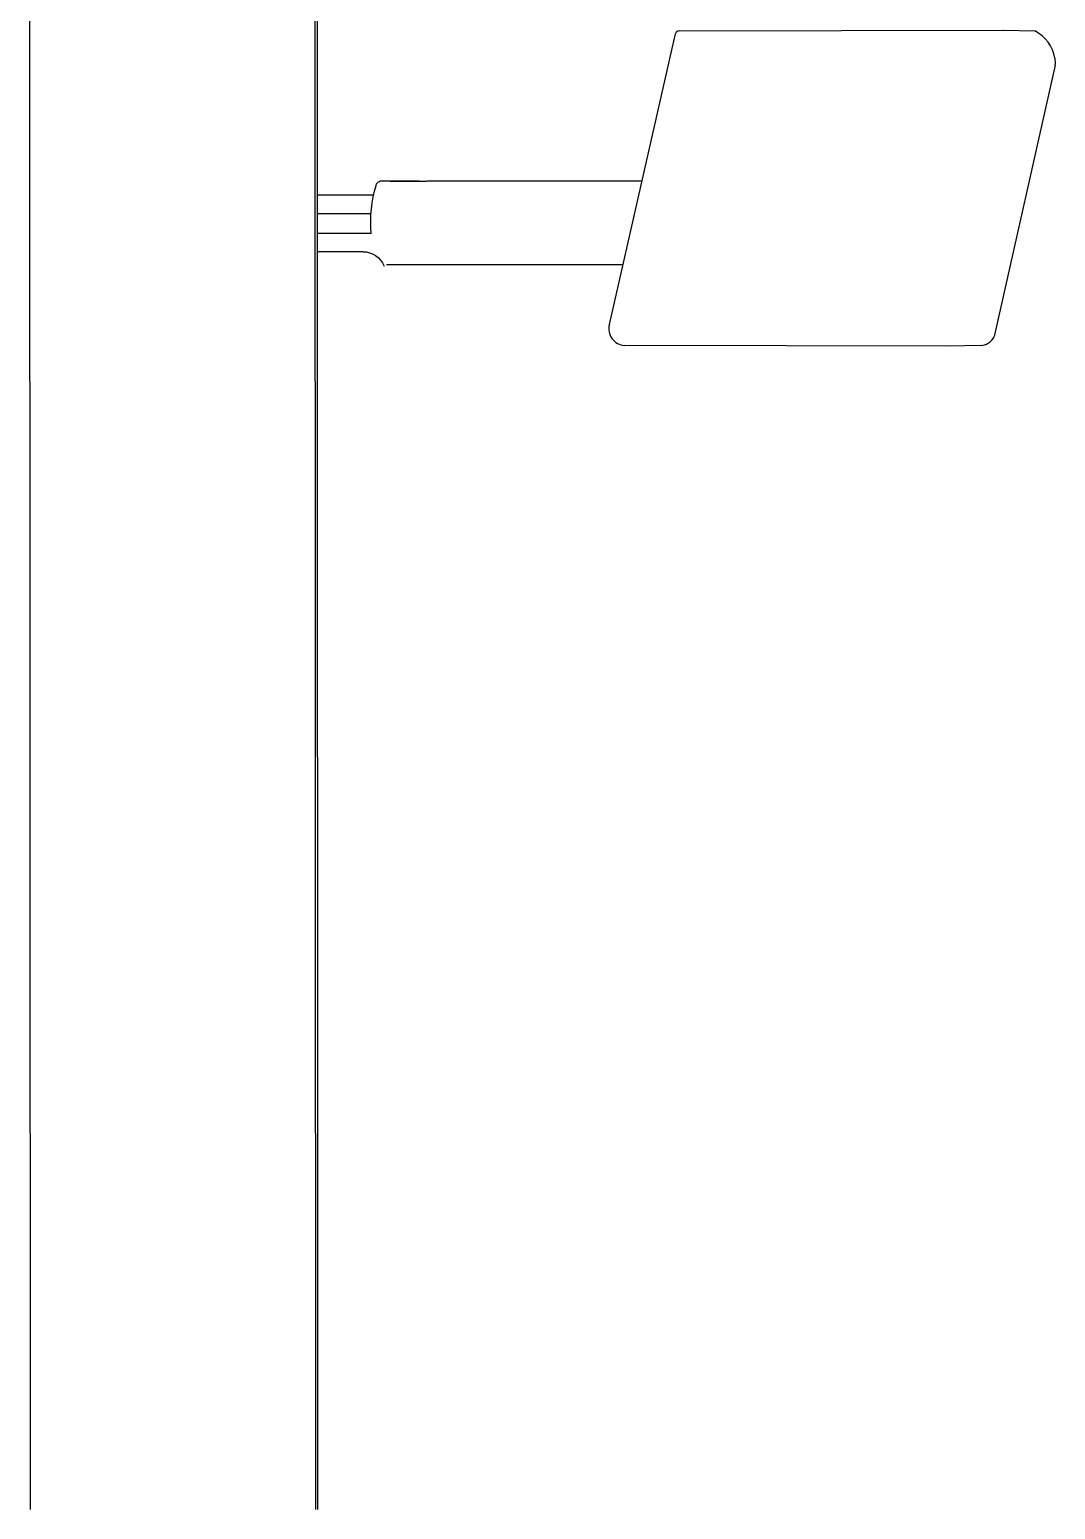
# Model space of a CAD drawing. Header units: millimetres. Extents: x -6176 to 11988, y -1403 to 10916.
# Drawn here: x -5643 to -4923, y 2864 to 3902 of the extents above; entities that cross this region are included whole.
import ezdxf

# ---------------------------------------------------------------- set-up
doc = ezdxf.new("R2010")
doc.units = ezdxf.units.MM

# ---------------------------------------------------------------- blocks, each defined once
blk = doc.blocks.new('08864')
at = {"color": 0, "linetype": 'Continuous'}
for p, q in [((-100.3, 1112.1), (-99.9, 56.5)), ((100.5, 56.5), (100.1, 1112.2)), ((102, 56.5), (101.6, 1112.2)), ((306.4, 888.1), (352.8, 1091.9)), ((355.5, 1094.1), (582.9, 1094.7)), ((583.2, 1094.7), (604.8, 1094.1)), ((619.1, 1070), (576.3, 879.5)), ((173, 988.5), (145.5, 988.5)), ((154.1, 988.6), (171.4, 988.6)), ((182.9, 988.9), (329.4, 988.9)), ((101.6, 979.1), (141.1, 979.1)), ((115.6, 979.1), (116.2, 979.1)), ((101.6, 966), (139.2, 966)), ((139.3, 952), (101.6, 952)), ((133.6, 939.1), (101.7, 939.1)), ((116.2, 939.1), (115.6, 939.1)), ((315.9, 929.9), (150, 929.9)), ((544.7, 872.9), (317, 873.3)), ((566.6, 873.3), (544.7, 872.9))]:
    blk.add_line(p, q, dxfattribs=at)
for centre, radius, start, end in [((355.5, 1091.3), 2.85, 91.566, 165.4482), ((355.5, 1091.3), 2.85, 165.4482, 167.1957), ((592.4, 1070.1), 27, 10.229, 62.7301), ((604.2, 1072.1), 15.1, 351.9474, 10.5974), ((317.7, 885), 11.7, 164.5044, 266.7308), ((566.3, 884.5), 11.2, 271.5029, 333.3122)]:
    blk.add_arc(centre, radius, start, end, dxfattribs=at)
at = {"color": 0, "linetype": 'Continuous', "extrusion": (0, 0, -1)}
for centre, major_axis, ratio, start_param, end_param in [((145.5, 983.5), (0, 5), 0.618114, 5.165113, 6.156314), ((149.8, 928.9), (0, 60), 0.618114, 6.156314, 6.166252), ((154.1, 928.6), (0, -60), 0.618114, 3.100421, 3.141593), ((171.4, 928.6), (0, -60), 0.618114, 3.100421, 3.182764), ((176.1, 959.4), (0, 60), 0.618114, 4.588592, 5.165113), ((133.6, 921.1), (0, -18), 0.915173, 3.141581, 4.25327)]:
    blk.add_ellipse(centre, major_axis=major_axis, ratio=ratio, start_param=start_param, end_param=end_param, dxfattribs=at)
at = {"color": 0, "linetype": 'Continuous'}
blk.add_open_spline([(173, 988.5), (173.2, 988.5), (173.4, 988.5), (173.8, 988.5), (174.3, 988.5), (174.7, 988.5), (175.2, 988.6), (175.7, 988.6), (176.2, 988.6), (176.7, 988.6), (177.2, 988.7), (177.7, 988.7), (178.5, 988.7), (179.5, 988.8), (180.8, 988.9), (181.9, 988.9), (182.6, 988.9), (182.9, 988.9), (182.9, 988.9)], degree=3, knots=[0, 0, 0, 0, 0.0227186, 0.0454256, 0.0681301, 0.0908361, 0.1135438, 0.136252, 0.1589591, 0.1816654, 0.2043729, 0.2270813, 0.2497896, 0.3122886, 0.3747862, 0.4372843, 0.4997834, 0.4999795, 0.4999795, 0.4999795, 0.4999795], dxfattribs=at)

msp = doc.modelspace()

# ---------------------------------------------------------------- block references
at = {"color": 0}
msp.add_blockref('08864', (-5542.3, 2807.1), dxfattribs=at)

doc.saveas('drawing.dxf')
